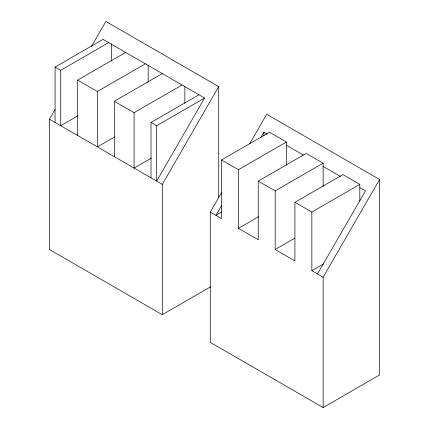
<?xml version="1.0" encoding="UTF-8"?>
<svg xmlns="http://www.w3.org/2000/svg" width="429" height="429" viewBox="0 0 429 429"><rect width="100%" height="100%" fill="white"/><g stroke="black" fill="none" stroke-linecap="round" stroke-linejoin="round"><path stroke-width="0.64" d="M210.671 286.765L162.296 314.693L49.432 249.528L49.432 119.198L55.105 109.363M91.506 46.321L105.866 21.45L218.731 86.615L218.731 197.753M204.622 98.016L156.655 181.102L156.655 125.713L204.622 98.016L103.04 39.371L55.073 67.063L55.073 122.453M162.296 314.693L162.296 184.363L218.731 86.615M249.673 143.806L266.704 114.307L379.568 179.472L379.568 374.967L323.134 407.55L210.269 342.385L210.269 212.055L221.621 192.39M221.573 205.507L215.91 215.315L221.691 211.98M260.88 137.419L263.878 132.229L267.267 134.186M317.492 273.959L365.46 190.878L359.818 187.618M323.134 407.55L323.134 277.22L379.568 179.472M55.073 67.063L60.714 70.324L108.687 42.627M77.649 135.489L77.649 80.1L125.617 52.402M77.649 80.1L97.399 91.5L145.367 63.808M78.03 115.717L60.714 125.713L60.714 70.324M114.328 156.665L114.328 101.276L162.296 73.579M114.328 101.276L134.079 112.682L182.052 84.985M114.715 136.894L97.399 146.89L97.399 91.5M151.013 177.847L151.013 122.453L198.981 94.761M151.394 158.076L134.079 168.071L134.079 112.682M210.269 212.055L221.552 218.57L221.552 159.926L269.525 132.229L286.454 142.004L286.454 165.283M221.552 159.926L238.486 169.696L286.454 142.004M238.486 169.696L238.486 228.346L258.237 239.752L258.237 181.102L306.204 153.405L323.134 163.181L323.134 186.459M258.237 181.102L275.166 190.878L323.134 163.181M238.486 228.346L258.714 216.666M275.166 190.878L275.166 249.528L294.921 260.929L294.921 202.279L342.889 174.587L359.818 184.363L359.818 200.965M294.921 202.279L311.851 212.055L359.818 184.363M275.166 249.528L294.82 238.181M311.851 212.055L311.851 270.704L323.407 264.028M286.454 145.259L303.383 155.035M323.134 166.441L340.631 176.539M151.013 122.453L156.655 125.713M49.432 119.198L162.296 184.363M311.851 270.704L323.134 277.22M263.878 132.229L263.878 135.564M184.872 86.69L184.872 103.378M148.187 64.849L148.187 82.196M111.508 43.667L111.508 61.02"/></g></svg>
